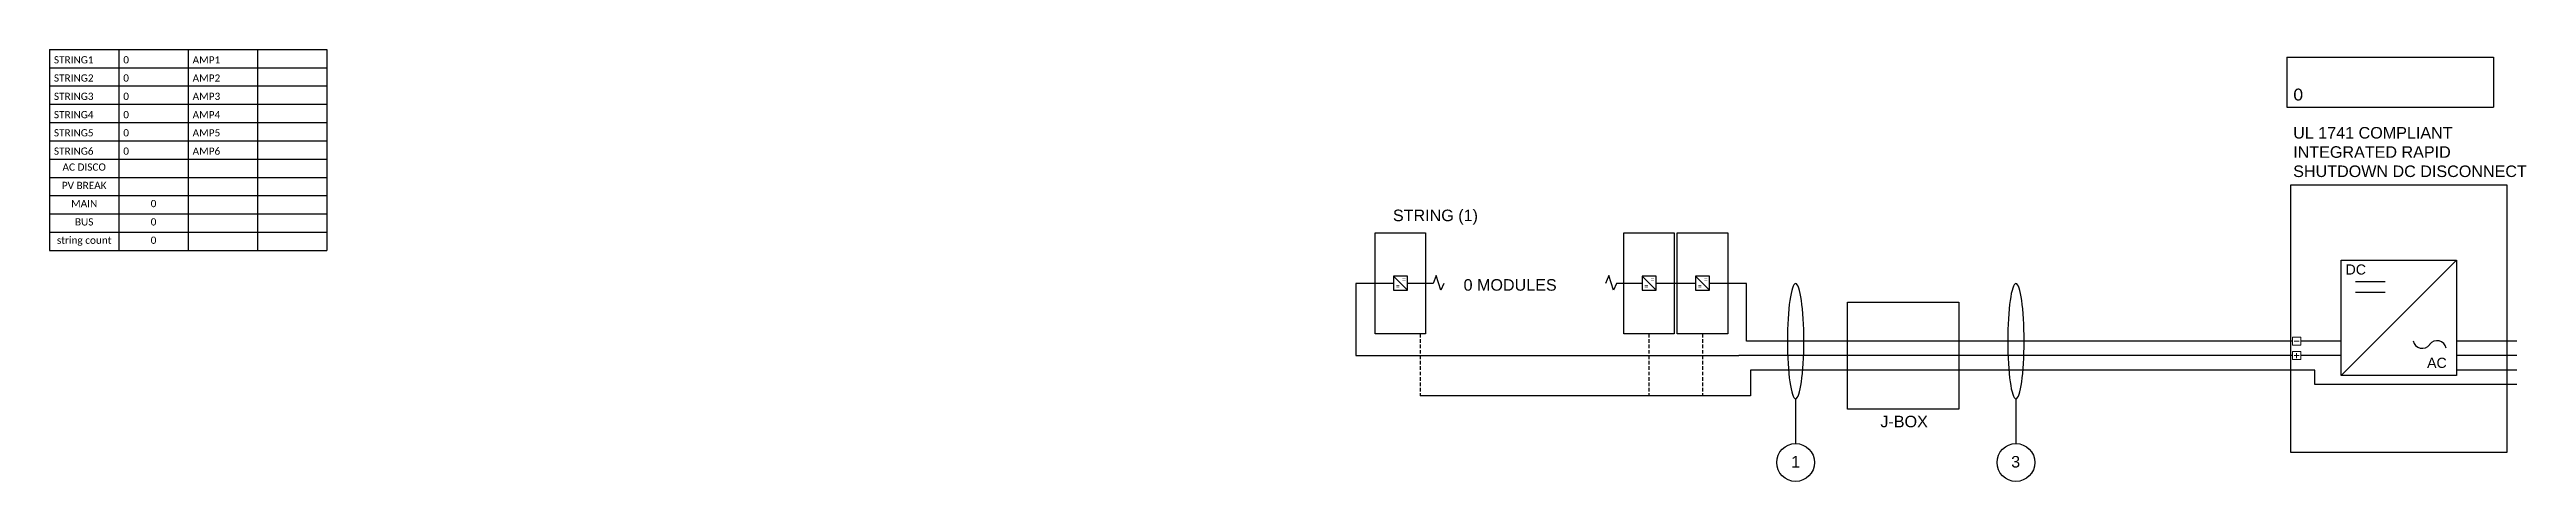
# Model space of a CAD drawing. Header units: inches. Extents: x -171 to 1, y -10 to 20.
import ezdxf

# ---------------------------------------------------------------- set-up
doc = ezdxf.new("R2010")
doc.units = ezdxf.units.IN
doc.header["$MEASUREMENT"] = 0
doc.linetypes.add('DASHED2', pattern=[0.375, 0.25, -0.125])
for name, color, linetype in [('Ground', 3, 'Continuous'), ('Lines', 7, 'Continuous'), ('Modules', 7, 'Continuous'), ('Negative', 7, 'Continuous'), ('Object', 7, 'Continuous'), ('Positive', 1, 'Continuous')]:
    doc.layers.add(name, color=color, linetype=linetype)
doc.layers.add('wirecallout', color=4, linetype='Continuous', lineweight=25)
doc.styles.get("Standard").update_dxf_attribs({"font": 'arial.ttf'})

# ---------------------------------------------------------------- blocks, each defined once
blk = doc.blocks.new('*T24')
at = {"color": 0, "linetype": 'ByBlock', "lineweight": -2, "transparency": 16777216}
for p, q in [((0, 0), (19.24, 0)), ((0, 0), (0, -13.93)), ((4.81, 0), (4.81, -13.93)), ((9.62, 0), (9.62, -13.93)), ((14.43, 0), (14.43, -13.93)), ((19.24, 0), (19.24, -13.93)), ((0, -1.27), (19.24, -1.27)), ((0, -2.53), (19.24, -2.53)), ((0, -3.8), (19.24, -3.8)), ((0, -5.07), (19.24, -5.07)), ((0, -6.33), (19.24, -6.33)), ((0, -7.6), (19.24, -7.6)), ((0, -8.87), (19.24, -8.87)), ((0, -10.13), (19.24, -10.13)), ((0, -11.4), (19.24, -11.4)), ((0, -12.67), (19.24, -12.67)), ((0, -13.93), (19.24, -13.93))]:
    blk.add_line(p, q, dxfattribs=at)
at = {"color": 0, "transparency": 16777216, "char_height": 0.5, "width": 4.2095}
for s, insert, attachment_point in [('{\\fCalibri|b0|i0|c0;STRING1', (0.3, -0.97), 7), ('{\\fCalibri|b0|i0|c0;0', (5.11, -0.97), 7), ('{\\fCalibri|b0|i0|c0;AMP1', (9.92, -0.97), 7), ('{\\fCalibri|b0|i0|c0; ', (14.73, -0.97), 7), ('{\\fCalibri|b0|i0|c0;STRING2', (0.3, -2.23), 7), ('{\\fCalibri|b0|i0|c0;STRING3', (0.3, -3.5), 7), ('{\\fCalibri|b0|i0|c0;0', (5.11, -2.23), 7), ('{\\fCalibri|b0|i0|c0;0', (5.11, -3.5), 7), ('{\\fCalibri|b0|i0|c0;AMP2', (9.92, -2.23), 7), ('{\\fCalibri|b0|i0|c0;AMP3', (9.92, -3.5), 7), ('{\\fCalibri|b0|i0|c0; ', (14.73, -2.23), 7), ('{\\fCalibri|b0|i0|c0;STRING4', (0.3, -4.77), 7), ('{\\fCalibri|b0|i0|c0;0', (5.11, -4.77), 7), ('{\\fCalibri|b0|i0|c0;AMP4', (9.92, -4.77), 7), ('{\\fCalibri|b0|i0|c0; ', (14.73, -3.5), 7), ('{\\fCalibri|b0|i0|c0; ', (14.73, -4.77), 7), ('{\\fCalibri|b0|i0|c0;STRING5', (0.3, -6.03), 7), ('{\\fCalibri|b0|i0|c0;STRING6', (0.3, -7.3), 7), ('{\\fCalibri|b0|i0|c0;0', (5.11, -6.03), 7), ('{\\fCalibri|b0|i0|c0;0', (5.11, -7.3), 7), ('{\\fCalibri|b0|i0|c0;AMP5', (9.92, -6.03), 7), ('{\\fCalibri|b0|i0|c0;AMP6', (9.92, -7.3), 7), ('{\\fCalibri|b0|i0|c0; ', (14.73, -6.03), 7), ('{\\fCalibri|b0|i0|c0;AC DISCO', (2.4, -7.9), 2), ('{\\fCalibri|b0|i0|c0;', (7.21, -7.9), 2), ('{\\fCalibri|b0|i0|c0;', (12.02, -7.9), 2), ('{\\fCalibri|b0|i0|c0; ', (14.73, -7.3), 7), ('{\\fCalibri|b0|i0|c0;', (16.83, -7.9), 2), ('{\\fCalibri|b0|i0|c0;PV BREAK', (2.4, -9.17), 2), ('{\\fCalibri|b0|i0|c0;', (7.21, -9.17), 2), ('{\\fCalibri|b0|i0|c0;', (12.02, -9.17), 2), ('{\\fCalibri|b0|i0|c0;', (16.83, -9.17), 2), ('{\\fCalibri|b0|i0|c0;MAIN', (2.4, -10.43), 2), ('{\\fCalibri|b0|i0|c0;BUS', (2.4, -11.7), 2), ('{\\fCalibri|b0|i0|c0;0', (7.21, -10.43), 2), ('{\\fCalibri|b0|i0|c0;0', (7.21, -11.7), 2), ('{\\fCalibri|b0|i0|c0;', (12.02, -10.43), 2), ('{\\fCalibri|b0|i0|c0;', (12.02, -11.7), 2), ('{\\fCalibri|b0|i0|c0;', (16.83, -10.43), 2), ('{\\fCalibri|b0|i0|c0;', (16.83, -11.7), 2), ('{\\fCalibri|b0|i0|c0;string count', (2.4, -12.97), 2), ('{\\fCalibri|b0|i0|c0;0', (7.21, -12.97), 2), ('{\\fCalibri|b0|i0|c0;', (12.02, -12.97), 2), ('{\\fCalibri|b0|i0|c0;', (16.83, -12.97), 2)]:
    blk.add_mtext(s, dxfattribs=dict(at, insert=insert, attachment_point=attachment_point))
blk = doc.blocks.new('*T25')
at = {"color": 0, "linetype": 'ByBlock', "lineweight": -2, "transparency": 16777216}
for p, q in [((0, 0), (14.32, 0)), ((0, 0), (0, -3.48)), ((14.32, 0), (14.32, -3.48)), ((0, -3.48), (14.32, -3.48))]:
    blk.add_line(p, q, dxfattribs=at)
at = {"color": 7, "transparency": 16777216, "insert": (0.45, -3.03), "char_height": 0.8333, "width": 13.4221, "attachment_point": 7}
blk.add_mtext('{\\fCalibri|b0|i0|c0;0', dxfattribs=at)

msp = doc.modelspace()

# ---------------------------------------------------------------- linework, layer by layer
for p, q in [((-4.19, 5.62), (-12.19, -2.38)), ((-9.12, 4.11), (-11.18, 4.11)), ((-9.12, 3.37), (-11.18, 3.37)), ((0, 0), (-4.19, 0)), ((0, -1), (-4.19, -1)), ((0, -2), (-4.19, -2)), ((-50.02, -3.99), (-50.02, -7.1)), ((-34.74, -3.99), (-34.74, -7.1))]:
    msp.add_line(p, q)
for points in [[(-0.7, -7.71), (-15.68, -7.71), (-15.68, 10.84), (-0.7, 10.84)], [(-4.19, -2.38), (-12.19, -2.38), (-12.19, 5.62), (-4.19, 5.62)], [(-38.7, -4.71), (-46.43, -4.71), (-46.43, 2.71), (-38.7, 2.71)]]:
    msp.add_lwpolyline(points, close=True)
for points in [[(-75.16, 4.01), (-75.16, 4.01), (-76.93, 4.01)], [(-60.67, 4.01), (-60.67, 4.01), (-62.45, 4.01)], [(-56.96, 4.01), (-59.7, 4.01)]]:
    msp.add_lwpolyline(points)
for centre in [(-50.02, -8.41), (-34.74, -8.41)]:
    msp.add_circle(centre, 1.31)
for centre, start, end in [((-6.56, 0.14), 190.2778, 324.5251), ((-5.53, -0.6), 10.2778, 144.5251)]:
    msp.add_arc(centre, 0.634, start, end)
at = {"layer": 'Ground', "linetype": 'DASHED2'}
for p, q in [((-76.06, 0.51), (-76.06, -3.79)), ((-60.19, 0.51), (-60.19, -3.79)), ((-56.48, 0.51), (-56.48, -3.79))]:
    msp.add_line(p, q, dxfattribs=at)
at = {"layer": 'Ground'}
msp.add_line((0, -3), (-14.01, -3), dxfattribs=at)
for points in [[(-53.14, -2), (-53.14, -3.79), (-76.06, -3.79)], [(-51.92, -2), (-53.14, -2)], [(-14.01, -3), (-14.01, -2), (-51.92, -2)]]:
    msp.add_lwpolyline(points, dxfattribs=at)
at = {"layer": 'Lines', "lineweight": -3}
for p, q in [((-74.94, 4.55), (-75.16, 4.01)), ((-74.62, 3.53), (-74.94, 4.55)), ((-74.41, 4.01), (-74.62, 3.53)), ((-62.98, 4.55), (-63.2, 4.01)), ((-62.66, 3.53), (-62.98, 4.55)), ((-62.45, 4.01), (-62.66, 3.53))]:
    msp.add_line(p, q, dxfattribs=at)
at = {"layer": 'Modules'}
for points in [[(-79.18, 0.51), (-79.18, 7.51), (-75.68, 7.51), (-75.68, 0.51)], [(-61.94, 0.51), (-61.94, 7.51), (-58.44, 7.51), (-58.44, 0.51)], [(-58.23, 0.51), (-58.23, 7.51), (-54.73, 7.51), (-54.73, 0.51)]]:
    msp.add_lwpolyline(points, close=True, dxfattribs=at)
at = {"layer": 'Negative'}
for p, q in [((-15.55, 0), (-51.92, 0)), ((-12.19, 0), (-14.99, 0))]:
    msp.add_line(p, q, dxfattribs=at)
at = {"layer": 'Negative', "lineweight": 13}
for p, q in [((-14.99, 0.28), (-15.55, 0.28)), ((-15.55, 0.28), (-15.55, -0.28)), ((-14.99, -0.28), (-14.99, 0.28)), ((-15.55, -0.28), (-14.99, -0.28)), ((-15.44, -0.01), (-15.09, -0.01))]:
    msp.add_line(p, q, dxfattribs=at)
at = {"layer": 'Negative'}
msp.add_lwpolyline([(-51.92, 0), (-53.43, 0), (-53.43, 4.01), (-55.99, 4.01)], dxfattribs=at)
at = {"layer": 'Object', "lineweight": 25}
for p, q in [((-77.9, 4.5), (-76.93, 3.53)), ((-76.93, 4.5), (-77.9, 4.5)), ((-77.9, 4.5), (-77.9, 3.53)), ((-77.9, 3.53), (-76.93, 3.53)), ((-76.93, 3.53), (-76.93, 4.5)), ((-60.67, 4.5), (-59.7, 3.53)), ((-59.7, 4.5), (-60.67, 4.5)), ((-60.67, 4.5), (-60.67, 3.53)), ((-60.67, 3.53), (-59.7, 3.53)), ((-59.7, 3.53), (-59.7, 4.5)), ((-56.96, 4.5), (-55.99, 3.53)), ((-55.99, 4.5), (-56.96, 4.5)), ((-56.96, 4.5), (-56.96, 3.53)), ((-56.96, 3.53), (-55.99, 3.53)), ((-55.99, 3.53), (-55.99, 4.5))]:
    msp.add_line(p, q, dxfattribs=at)
at = {"layer": 'Positive'}
for p, q in [((-15.55, -1), (-53.97, -1)), ((-12.19, -1), (-14.99, -1))]:
    msp.add_line(p, q, dxfattribs=at)
at = {"layer": 'Positive', "color": 1, "lineweight": 13}
for p, q in [((-14.99, -0.72), (-15.55, -0.72)), ((-15.55, -0.72), (-15.55, -1.28)), ((-15.55, -1.28), (-14.99, -1.28)), ((-15.44, -0.99), (-15.09, -0.99)), ((-15.28, -0.83), (-15.28, -1.17)), ((-14.99, -1.28), (-14.99, -0.72))]:
    msp.add_line(p, q, dxfattribs=at)
at = {"layer": 'Positive'}
msp.add_lwpolyline([(-77.9, 4.01), (-80.53, 4.01), (-80.53, -1), (-53.97, -1)], dxfattribs=at)
at = {"layer": 'wirecallout', "color": 7, "extrusion": (0, 0, -1)}
for centre in [(-50.02, 0), (-34.74, 0)]:
    msp.add_ellipse(centre, major_axis=(0, 3.99), ratio=0.14309, dxfattribs=at)

# ---------------------------------------------------------------- block references
for name, p in [('*T24', (-171.12, 20.22)), ('*T25', (-15.94, 19.7))]:
    msp.add_blockref(name, p)

# ---------------------------------------------------------------- texts
for s, p in [('STRING (1)', (-77.95, 8.32)), ('0 MODULES', (-73.05, 3.5))]:
    msp.add_text(s, height=0.8).set_placement(p)
for s, width, insert, char_height, attachment_point in [(' \\P\\pxql;UL 1741 COMPLIANT\\PINTEGRATED RAPID SHUTDOWN DC DISCONNECT', 16.6979, (-15.51, 16.18), 0.8, 1), ('DC', 15.6401, (-10.46, 5.32), 0.703, 3), ('AC', 15.6401, (-4.86, -1.15), 0.703, 3), ('J-BOX', 15.6401, (-40.85, -5.17), 0.8, 3), ('1', 15.6401, (-50.02, -8.36), 0.8, 5), ('3', 15.6401, (-34.45, -7.96), 0.8, 3)]:
    msp.add_mtext_dynamic_manual_height_columns(s, width=width, gutter_width=1, heights=[0], dxfattribs=dict(insert=insert, char_height=char_height, attachment_point=attachment_point))
at = {"layer": 'Object', "lineweight": 25}
for p in [(-77.73, 3.66), (-77.31, 4.11), (-60.5, 3.66), (-60.08, 4.11), (-56.79, 3.66), (-56.37, 4.11)]:
    msp.add_text('=', height=0.313, dxfattribs=at).set_placement(p)

doc.saveas('drawing.dxf')
